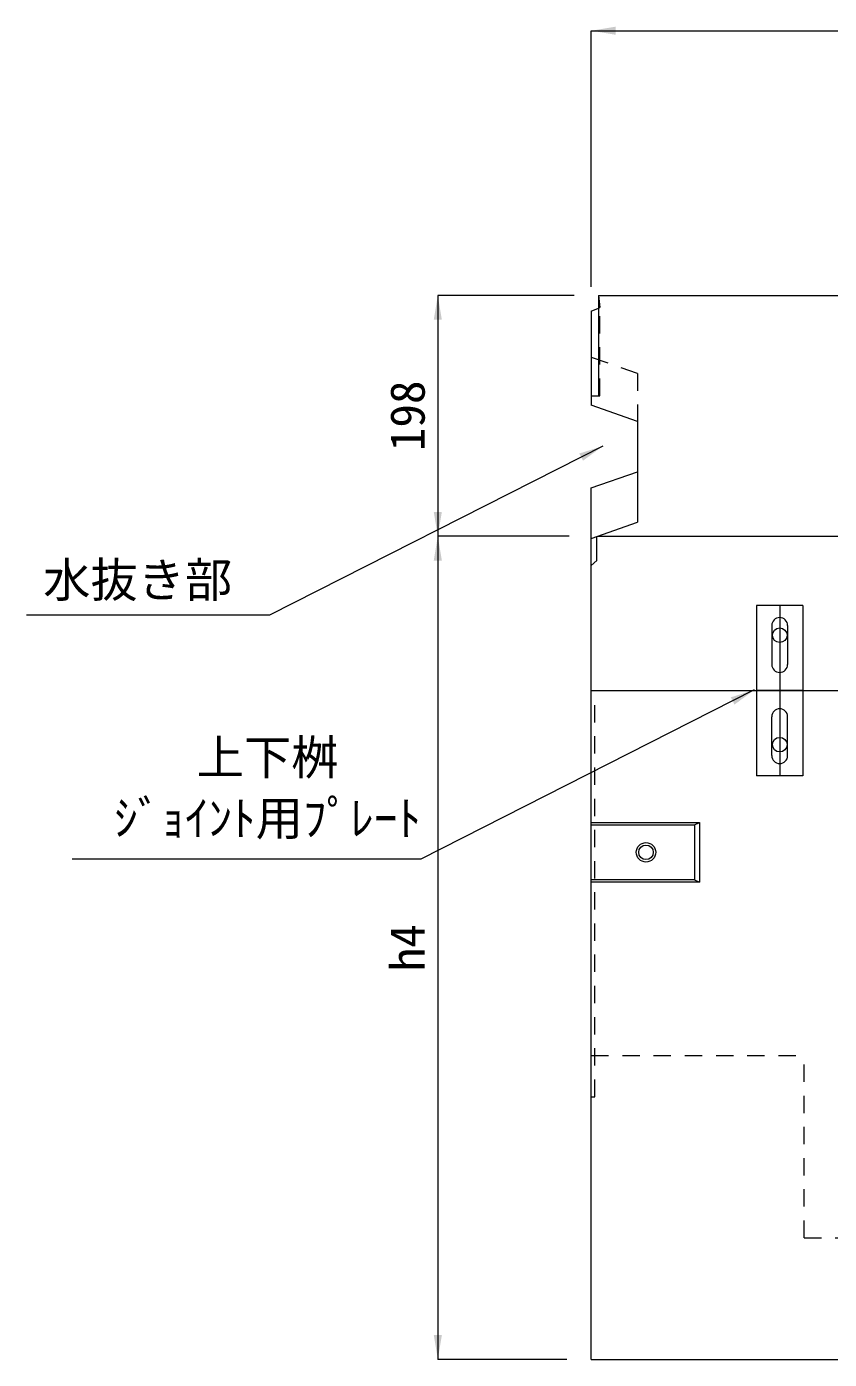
# Model space of a CAD drawing. Units: millimetres at full size; details may follow other scales. Extents: x 5964 to 125098, y -10801 to 28073.
# Drawn here: x 19704 to 20364, y 8028 to 9124 of the extents above; entities that cross this region are included whole.
import ezdxf
from ezdxf.enums import TextEntityAlignment as Align

# ---------------------------------------------------------------- set-up
doc = ezdxf.new("R2010")
doc.units = ezdxf.units.MM
doc.header["$LTSCALE"] = 19
doc.linetypes.add('USER1', pattern=[1.35, 0.75, -0.6])
for name, color, linetype, lineweight in [('0_2', 7, 'Continuous', 20), ('インサート', 3, 'USER1', 9), ('ジョイント', 7, 'Continuous', 9), ('寸法線', 7, 'Continuous', 9), ('本体', 2, 'Continuous', 9), ('補助線', 8, 'Continuous', 13)]:
    doc.layers.add(name, color=color, linetype=linetype, lineweight=lineweight)
doc.styles.add('ＭＳ ゴシック', font='')
doc.styles.get('ＭＳ ゴシック').set_extended_font_data('MS Gothic')

# ---------------------------------------------------------------- blocks, each defined once
blk = doc.blocks.new('filled_arrow')
at = {"color": 0, "linetype": 'Continuous', "lineweight": -2}
blk.add_solid([(7.5, 1.25), (0, 0), (7.5, -1.25)], dxfattribs=at)

msp = doc.modelspace()

# ---------------------------------------------------------------- linework, layer by layer
at = {"layer": '0_2'}
msp.add_line((20167.98, 8577.69), (21165.98, 8577.69), dxfattribs=at)
at = {"layer": 'インサート', "linetype": 'Continuous'}
for centre in [(20322.98, 8623.23), (20322.98, 8533.23)]:
    msp.add_circle(centre, 6, dxfattribs=at)
at = {"layer": 'インサート', "linetype": 'Continuous', "lineweight": 5}
for radius in [8, 6]:
    msp.add_circle((20212.98, 8444.69), radius, dxfattribs=at)
at = {"layer": 'ジョイント'}
for p, q in [((20341.98, 8647.69), (20303.98, 8647.69)), ((20303.98, 8647.69), (20303.98, 8507.69)), ((20341.98, 8647.69), (20341.98, 8507.69)), ((20316.48, 8631.19), (20316.48, 8599.19)), ((20329.48, 8631.19), (20329.48, 8599.19)), ((20316.48, 8524.19), (20316.48, 8556.19)), ((20329.48, 8524.19), (20329.48, 8556.19)), ((20341.98, 8507.69), (20303.98, 8507.69))]:
    msp.add_line(p, q, dxfattribs=at)
for centre, start, end in [((20322.98, 8631.19), 0, 180), ((20322.98, 8599.19), 180, 0), ((20322.98, 8556.19), 0, 180), ((20322.98, 8524.19), 180, 0)]:
    msp.add_arc(centre, 6.5, start, end, dxfattribs=at)
at = {"layer": '寸法線'}
for p, q in [((20167.98, 9120.4), (21165.98, 9120.4)), ((20167.98, 8909.69), (20167.98, 9120.4)), ((20041.76, 8902.69), (20041.76, 8704.67)), ((20153.98, 8902.69), (20041.76, 8902.69)), ((20149.74, 8704.67), (20041.76, 8704.67)), ((20041.76, 8704.67), (20041.76, 8027.69)), ((20097.49, 8704.67), (20041.76, 8704.67)), ((20147.98, 8027.69), (20041.76, 8027.69))]:
    msp.add_line(p, q, dxfattribs=at)
for points in [[(20177.52, 8778.77), (20159.69, 8769.73), (19903.27, 8639.69), (19703.6, 8639.69)], [(20302.07, 8578.21), (20284.23, 8569.16), (20027.82, 8439.13), (19741.03, 8439.13)]]:
    msp.add_lwpolyline(points, dxfattribs=at)
at = {"layer": '本体', "lineweight": 20}
for p, q in [((20173.98, 8902.69), (21159.98, 8902.69)), ((20173.98, 8902.69), (20173.98, 8892.27)), ((20167.98, 8889.69), (20173.98, 8892.27)), ((20167.98, 8889.69), (20167.98, 8812.34)), ((20205.98, 8798.91), (20167.98, 8812.34)), ((20205.98, 8798.91), (20205.98, 8716.29)), ((20167.98, 8702.86), (20205.98, 8716.29)), ((20167.98, 8577.69), (20167.98, 8702.86)), ((20173.11, 8704.67), (21160.85, 8704.67)), ((20167.98, 8577.69), (21165.98, 8577.69)), ((20167.98, 8027.69), (20167.98, 8577.69)), ((20167.98, 8027.69), (21165.98, 8027.69))]:
    msp.add_line(p, q, dxfattribs=at)
at = {"layer": '本体', "color": 4, "linetype": 'USER1', "lineweight": 5}
for p, q in [((20173.98, 8902.69), (20174.98, 8892.69)), ((20173.98, 8892.27), (20174.98, 8892.69)), ((20174.98, 8820.11), (20174.98, 8892.69)), ((20173.98, 8820.11), (20174.98, 8820.11)), ((20170.98, 8243.69), (20170.98, 8577.69)), ((20167.98, 8243.69), (20170.98, 8243.69))]:
    msp.add_line(p, q, dxfattribs=at)
at = {"layer": '本体', "lineweight": 5}
for p in [(20173.98, 8892.27), (20167.98, 8820.11)]:
    msp.add_line(p, (20173.98, 8820.11), dxfattribs=at)
at = {"layer": '本体', "linetype": 'USER1'}
for p, q in [((20205.98, 8838.6), (20167.98, 8851.75)), ((20205.98, 8838.6), (20205.98, 8798.91)), ((20167.98, 8277.69), (20342.98, 8277.69)), ((20342.98, 8127.69), (20342.98, 8277.69)), ((20342.98, 8127.69), (20990.98, 8127.69))]:
    msp.add_line(p, q, dxfattribs=at)
at = {"layer": '本体'}
for p, q in [((20167.98, 8744.55), (20205.98, 8757.7)), ((20167.98, 8702.86), (20167.98, 8744.55)), ((20172.48, 8684.69), (20172.48, 8704.3)), ((20167.98, 8680.69), (20172.48, 8684.69))]:
    msp.add_line(p, q, dxfattribs=at)
at = {"layer": '本体', "color": 4, "lineweight": 5}
for p, q in [((20167.98, 8469.19), (20256.98, 8469.19)), ((20167.98, 8467.19), (20252.98, 8467.19)), ((20252.98, 8467.19), (20256.98, 8469.19)), ((20252.98, 8467.19), (20252.98, 8422.19)), ((20256.98, 8469.19), (20256.98, 8420.19)), ((20252.98, 8422.19), (20167.98, 8422.19)), ((20256.98, 8420.19), (20167.98, 8420.19)), ((20252.98, 8422.19), (20256.98, 8420.19))]:
    msp.add_line(p, q, dxfattribs=at)
at = {"layer": '補助線'}
for p, q in [((20322.98, 8647.69), (20322.98, 8507.69)), ((20341.98, 8577.69), (20303.98, 8577.69))]:
    msp.add_line(p, q, dxfattribs=at)

# ---------------------------------------------------------------- block references
at = {"layer": '寸法線', "xscale": 2.67, "yscale": 2.67}
msp.add_blockref('filled_arrow', (20167.98, 9120.4), dxfattribs=at)
for p, rotation in [((20041.76, 8902.69), 270), ((20177.52, 8778.77), 206.9), ((20041.76, 8704.67), 90), ((20041.76, 8704.67), 270), ((20302.07, 8578.21), 206.9), ((20041.76, 8027.69), 90)]:
    msp.add_blockref('filled_arrow', p, dxfattribs=dict(at, rotation=rotation))

# ---------------------------------------------------------------- texts
at = {"layer": '0_2', "style": 'ＭＳ ゴシック'}
msp.add_text('水抜き部', height=28.48, dxfattribs=at).set_placement((19794.9, 8668.75), align=Align.MIDDLE_CENTER)
for s, p in [('上下桝', (19843.46, 8537.05)), ('ｼﾞｮｲﾝﾄ用ﾌﾟﾚｰﾄ', (19775.47, 8487.05))]:
    msp.add_text(s, height=28.48, dxfattribs=at).set_placement(p, align=Align.TOP_LEFT)
at = {"layer": '寸法線', "style": 'ＭＳ ゴシック'}
for s, p in [('198', (20016.76, 8803.68)), ('h4', (20016.76, 8366.18))]:
    msp.add_text(s, height=28.48, rotation=90, dxfattribs=at).set_placement(p, align=Align.MIDDLE_CENTER)

doc.saveas('drawing.dxf')
